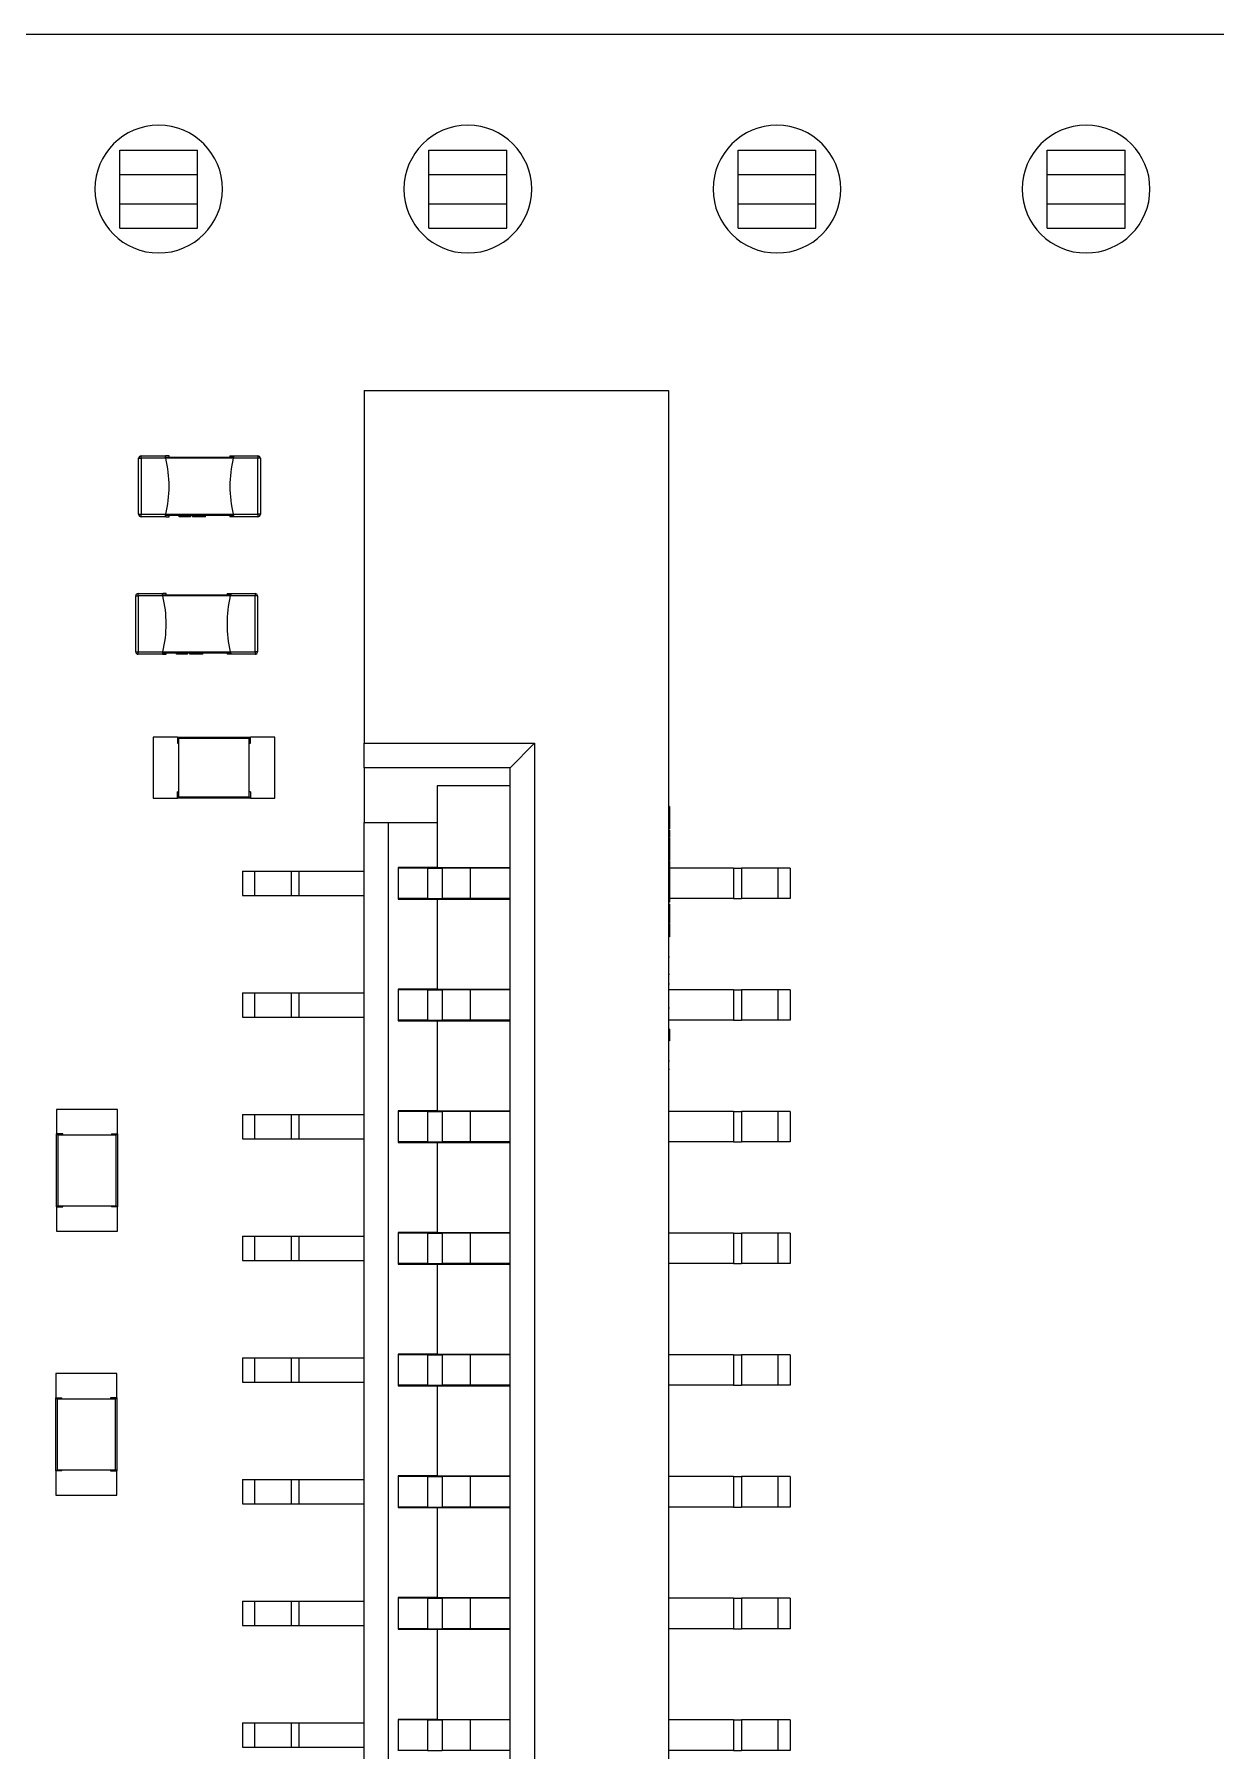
# Model space of a CAD drawing. Header units: millimetres. Extents: x 0 to 297, y 0 to 210.
# Drawn here: x 45.93 to 60.49, y 144.07 to 165.23 of the extents above; entities that cross this region are included whole.
import ezdxf

# ---------------------------------------------------------------- set-up
doc = ezdxf.new("R2010")
doc.units = ezdxf.units.MM

msp = doc.modelspace()

# ---------------------------------------------------------------- linework, layer by layer
at = {"color": 7, "linetype": 'Continuous', "lineweight": 25}
for p, q in [((35.462, 165.226), (135.962, 165.226)), ((46.982, 163.798), (47.942, 163.798)), ((46.982, 163.498), (46.982, 163.798)), ((47.942, 163.498), (47.942, 163.798)), ((50.792, 163.798), (51.752, 163.798)), ((50.792, 163.498), (50.792, 163.798)), ((51.752, 163.498), (51.752, 163.798)), ((54.602, 163.798), (55.562, 163.798)), ((54.602, 163.498), (54.602, 163.798)), ((55.562, 163.498), (55.562, 163.798)), ((58.412, 163.798), (59.372, 163.798)), ((58.412, 163.498), (58.412, 163.798)), ((59.372, 163.498), (59.372, 163.798)), ((46.982, 163.498), (47.942, 163.498)), ((46.982, 163.138), (46.982, 163.498)), ((47.942, 163.138), (47.942, 163.498)), ((50.792, 163.138), (50.792, 163.498)), ((50.792, 163.498), (51.752, 163.498)), ((51.752, 163.138), (51.752, 163.498)), ((54.602, 163.498), (55.562, 163.498)), ((54.602, 163.138), (54.602, 163.498)), ((55.562, 163.138), (55.562, 163.498)), ((58.412, 163.498), (59.372, 163.498)), ((58.412, 163.138), (58.412, 163.498)), ((59.372, 163.138), (59.372, 163.498)), ((46.982, 163.138), (47.942, 163.138)), ((46.982, 162.838), (46.982, 163.138)), ((47.942, 162.838), (47.942, 163.138)), ((50.792, 163.138), (51.752, 163.138)), ((50.792, 162.838), (50.792, 163.138)), ((51.752, 162.838), (51.752, 163.138)), ((54.602, 163.138), (55.562, 163.138)), ((54.602, 162.838), (54.602, 163.138)), ((55.562, 162.838), (55.562, 163.138)), ((58.412, 162.838), (58.412, 163.138)), ((58.412, 163.138), (59.372, 163.138)), ((59.372, 162.838), (59.372, 163.138)), ((46.982, 162.838), (47.942, 162.838)), ((50.792, 162.838), (51.752, 162.838)), ((54.602, 162.838), (55.562, 162.838)), ((58.412, 162.838), (59.372, 162.838)), ((49.994, 160.837), (53.744, 160.837)), ((49.994, 160.837), (49.994, 156.487)), ((53.744, 160.837), (53.744, 127.687)), ((47.215, 159.31), (47.215, 160)), ((47.215, 160), (47.245, 160)), ((47.245, 160), (47.245, 160.03)), ((47.245, 160.03), (47.549, 160.03)), ((47.245, 160), (47.245, 159.31)), ((47.549, 160), (47.245, 160)), ((47.543, 160.026), (47.546, 160.026)), ((47.546, 160.015), (47.543, 160.015)), ((47.546, 160.015), (47.546, 160.026)), ((47.59, 160.03), (47.549, 160.03)), ((47.549, 160.015), (48.38, 160.015)), ((48.38, 160), (47.549, 160)), ((47.59, 160.015), (47.59, 160.03)), ((48.34, 160.03), (48.34, 160.015)), ((48.34, 160.03), (48.38, 160.03)), ((48.38, 160.03), (48.685, 160.03)), ((48.685, 160), (48.38, 160)), ((48.383, 160.026), (48.386, 160.026)), ((48.383, 160.015), (48.383, 160.026)), ((48.386, 160.015), (48.383, 160.015)), ((48.685, 160.03), (48.685, 160)), ((48.685, 159.31), (48.685, 160)), ((48.715, 160), (48.685, 160)), ((48.715, 160), (48.715, 159.31)), ((47.215, 159.31), (47.245, 159.31)), ((47.245, 159.28), (47.245, 159.31)), ((47.245, 159.31), (47.549, 159.31)), ((47.549, 159.31), (48.38, 159.31)), ((48.38, 159.31), (48.685, 159.31)), ((48.715, 159.31), (48.685, 159.31)), ((48.685, 159.31), (48.685, 159.28)), ((47.549, 159.28), (47.245, 159.28)), ((47.543, 159.295), (47.546, 159.295)), ((47.546, 159.284), (47.543, 159.284)), ((47.546, 159.295), (47.546, 159.284)), ((48.38, 159.295), (47.549, 159.295)), ((47.549, 159.28), (47.59, 159.28)), ((47.59, 159.28), (47.59, 159.295)), ((47.716, 159.28), (47.716, 159.295)), ((47.727, 159.28), (47.727, 159.295)), ((47.751, 159.28), (47.751, 159.295)), ((47.756, 159.28), (47.756, 159.295)), ((47.766, 159.28), (47.766, 159.295)), ((47.792, 159.28), (47.792, 159.295)), ((47.822, 159.28), (47.822, 159.295)), ((47.833, 159.28), (47.833, 159.295)), ((47.855, 159.28), (47.855, 159.295)), ((47.88, 159.28), (47.88, 159.295)), ((47.884, 159.28), (47.88, 159.28)), ((47.884, 159.28), (47.884, 159.295)), ((47.896, 159.28), (47.884, 159.28)), ((47.896, 159.28), (47.896, 159.295)), ((47.896, 159.28), (47.896, 159.295)), ((47.896, 159.28), (47.896, 159.28)), ((47.897, 159.28), (47.897, 159.295)), ((47.9, 159.28), (47.9, 159.28)), ((47.901, 159.28), (47.901, 159.295)), ((47.911, 159.28), (47.909, 159.28)), ((47.913, 159.28), (47.913, 159.295)), ((47.92, 159.28), (47.92, 159.295)), ((47.922, 159.28), (47.922, 159.295)), ((47.925, 159.28), (47.925, 159.295)), ((47.926, 159.28), (47.925, 159.28)), ((47.926, 159.28), (47.926, 159.295)), ((47.942, 159.28), (47.926, 159.28)), ((47.942, 159.28), (47.942, 159.295)), ((47.942, 159.28), (47.942, 159.295)), ((47.942, 159.28), (47.942, 159.28)), ((47.943, 159.28), (47.942, 159.28)), ((47.943, 159.28), (47.943, 159.295)), ((47.948, 159.28), (47.943, 159.28)), ((47.948, 159.28), (47.948, 159.295)), ((47.957, 159.28), (47.948, 159.28)), ((47.957, 159.28), (47.957, 159.295)), ((47.968, 159.28), (47.968, 159.295)), ((47.973, 159.28), (47.973, 159.295)), ((47.975, 159.28), (47.974, 159.28)), ((47.975, 159.28), (47.975, 159.295)), ((47.986, 159.28), (47.975, 159.28)), ((47.986, 159.28), (47.986, 159.295)), ((47.991, 159.28), (47.986, 159.28)), ((47.991, 159.28), (47.991, 159.295)), ((48.002, 159.28), (47.991, 159.28)), ((48.002, 159.28), (48.002, 159.295)), ((48.007, 159.28), (48.003, 159.28)), ((48.007, 159.28), (48.007, 159.295)), ((48.011, 159.28), (48.011, 159.295)), ((48.013, 159.28), (48.013, 159.295)), ((48.025, 159.28), (48.013, 159.28)), ((48.025, 159.28), (48.025, 159.295)), ((48.029, 159.28), (48.025, 159.28)), ((48.029, 159.28), (48.029, 159.295)), ((48.04, 159.28), (48.029, 159.28)), ((48.04, 159.28), (48.04, 159.295)), ((48.34, 159.295), (48.34, 159.28)), ((48.38, 159.28), (48.34, 159.28)), ((48.685, 159.28), (48.38, 159.28)), ((48.383, 159.295), (48.386, 159.295)), ((48.383, 159.295), (48.383, 159.284)), ((48.386, 159.284), (48.383, 159.284)), ((47.179, 157.614), (47.179, 158.304)), ((47.179, 158.304), (47.209, 158.304)), ((47.209, 158.304), (47.209, 158.334)), ((47.209, 158.334), (47.514, 158.334)), ((47.209, 158.304), (47.209, 157.614)), ((47.514, 158.304), (47.209, 158.304)), ((47.508, 158.33), (47.511, 158.33)), ((47.511, 158.319), (47.508, 158.319)), ((47.511, 158.319), (47.511, 158.33)), ((47.554, 158.334), (47.514, 158.334)), ((47.514, 158.319), (48.345, 158.319)), ((48.345, 158.304), (47.514, 158.304)), ((47.554, 158.319), (47.554, 158.334)), ((48.304, 158.334), (48.304, 158.319)), ((48.304, 158.334), (48.345, 158.334)), ((48.345, 158.334), (48.649, 158.334)), ((48.649, 158.304), (48.345, 158.304)), ((48.348, 158.33), (48.351, 158.33)), ((48.348, 158.319), (48.348, 158.33)), ((48.351, 158.319), (48.348, 158.319)), ((48.649, 158.334), (48.649, 158.304)), ((48.649, 157.614), (48.649, 158.304)), ((48.679, 158.304), (48.649, 158.304)), ((48.679, 158.304), (48.679, 157.614)), ((47.179, 157.614), (47.209, 157.614)), ((47.209, 157.584), (47.209, 157.614)), ((47.209, 157.614), (47.514, 157.614)), ((47.514, 157.614), (48.345, 157.614)), ((48.345, 157.614), (48.649, 157.614)), ((48.649, 157.614), (48.649, 157.584)), ((48.679, 157.614), (48.649, 157.614)), ((47.514, 157.584), (47.209, 157.584)), ((47.508, 157.599), (47.511, 157.599)), ((47.511, 157.588), (47.508, 157.588)), ((47.511, 157.599), (47.511, 157.588)), ((48.345, 157.599), (47.514, 157.599)), ((47.514, 157.584), (47.554, 157.584)), ((47.554, 157.584), (47.554, 157.599)), ((47.681, 157.584), (47.681, 157.599)), ((47.691, 157.584), (47.691, 157.599)), ((47.716, 157.584), (47.716, 157.599)), ((47.721, 157.584), (47.721, 157.599)), ((47.731, 157.584), (47.731, 157.599)), ((47.757, 157.584), (47.757, 157.599)), ((47.786, 157.584), (47.786, 157.599)), ((47.798, 157.584), (47.798, 157.599)), ((47.819, 157.584), (47.819, 157.599)), ((47.844, 157.584), (47.844, 157.599)), ((47.848, 157.584), (47.844, 157.584)), ((47.848, 157.584), (47.848, 157.599)), ((47.861, 157.584), (47.848, 157.584)), ((47.861, 157.584), (47.861, 157.599)), ((47.861, 157.584), (47.861, 157.599)), ((47.861, 157.584), (47.861, 157.584)), ((47.862, 157.584), (47.862, 157.599)), ((47.865, 157.584), (47.865, 157.584)), ((47.866, 157.584), (47.866, 157.599)), ((47.876, 157.584), (47.874, 157.584)), ((47.877, 157.584), (47.877, 157.599)), ((47.885, 157.584), (47.885, 157.599)), ((47.887, 157.584), (47.887, 157.599)), ((47.89, 157.584), (47.89, 157.599)), ((47.89, 157.584), (47.89, 157.584)), ((47.891, 157.584), (47.891, 157.599)), ((47.906, 157.584), (47.891, 157.584)), ((47.906, 157.584), (47.906, 157.599)), ((47.907, 157.584), (47.906, 157.584)), ((47.907, 157.584), (47.907, 157.599)), ((47.908, 157.584), (47.907, 157.584)), ((47.908, 157.584), (47.908, 157.599)), ((47.913, 157.584), (47.908, 157.584)), ((47.913, 157.584), (47.913, 157.599)), ((47.922, 157.584), (47.913, 157.584)), ((47.922, 157.584), (47.922, 157.599)), ((47.933, 157.584), (47.933, 157.599)), ((47.938, 157.584), (47.938, 157.599)), ((47.939, 157.584), (47.939, 157.599)), ((47.951, 157.584), (47.939, 157.584)), ((47.939, 157.584), (47.939, 157.584)), ((47.951, 157.584), (47.951, 157.599)), ((47.955, 157.584), (47.951, 157.584)), ((47.955, 157.584), (47.955, 157.599)), ((47.967, 157.584), (47.955, 157.584)), ((47.967, 157.584), (47.967, 157.599)), ((47.971, 157.584), (47.968, 157.584)), ((47.971, 157.584), (47.971, 157.599)), ((47.976, 157.584), (47.976, 157.599)), ((47.978, 157.584), (47.978, 157.599)), ((47.989, 157.584), (47.978, 157.584)), ((47.989, 157.584), (47.989, 157.599)), ((47.993, 157.584), (47.989, 157.584)), ((47.993, 157.584), (47.993, 157.599)), ((48.005, 157.584), (47.993, 157.584)), ((48.005, 157.584), (48.005, 157.599)), ((48.304, 157.599), (48.304, 157.584)), ((48.345, 157.584), (48.304, 157.584)), ((48.649, 157.584), (48.345, 157.584)), ((48.348, 157.599), (48.351, 157.599)), ((48.348, 157.599), (48.348, 157.588)), ((48.351, 157.588), (48.348, 157.588)), ((47.693, 156.563), (47.393, 156.563)), ((47.393, 156.563), (47.393, 155.813)), ((47.708, 156.548), (47.693, 156.563)), ((47.693, 156.563), (48.593, 156.563)), ((47.693, 156.563), (47.693, 156.488)), ((47.783, 156.564), (47.783, 156.563)), ((47.783, 156.564), (47.806, 156.564)), ((47.806, 156.564), (47.806, 156.563)), ((47.806, 156.564), (47.814, 156.564)), ((47.814, 156.564), (47.814, 156.563)), ((47.814, 156.564), (47.838, 156.564)), ((47.838, 156.564), (47.838, 156.563)), ((47.841, 156.564), (47.841, 156.563)), ((47.85, 156.564), (47.85, 156.563)), ((47.859, 156.564), (47.859, 156.563)), ((47.859, 156.564), (47.881, 156.564)), ((47.881, 156.564), (47.881, 156.563)), ((47.881, 156.564), (47.89, 156.564)), ((47.89, 156.564), (47.89, 156.563)), ((47.89, 156.564), (47.913, 156.564)), ((47.913, 156.564), (47.913, 156.563)), ((47.913, 156.564), (47.915, 156.564)), ((47.917, 156.564), (47.917, 156.563)), ((47.926, 156.564), (47.926, 156.563)), ((47.943, 156.564), (47.949, 156.564)), ((47.949, 156.564), (47.949, 156.563)), ((47.949, 156.564), (47.966, 156.564)), ((47.966, 156.564), (47.966, 156.563)), ((47.966, 156.564), (47.967, 156.564)), ((47.967, 156.564), (47.967, 156.563)), ((47.967, 156.564), (47.976, 156.564)), ((47.976, 156.564), (47.976, 156.563)), ((47.976, 156.564), (47.978, 156.564)), ((47.978, 156.564), (47.978, 156.563)), ((47.978, 156.564), (47.979, 156.564)), ((47.979, 156.564), (47.979, 156.563)), ((47.979, 156.564), (48.01, 156.564)), ((48.01, 156.564), (48.01, 156.563)), ((48.01, 156.564), (48.011, 156.564)), ((48.011, 156.564), (48.011, 156.563)), ((48.012, 156.564), (48.013, 156.564)), ((48.013, 156.564), (48.013, 156.563)), ((48.018, 156.563), (48.018, 156.564)), ((48.018, 156.564), (48.018, 156.563)), ((48.019, 156.564), (48.019, 156.563)), ((48.019, 156.564), (48.019, 156.563)), ((48.023, 156.564), (48.023, 156.563)), ((48.037, 156.564), (48.037, 156.563)), ((48.041, 156.564), (48.044, 156.564)), ((48.06, 156.564), (48.06, 156.563)), ((48.069, 156.564), (48.069, 156.563)), ((48.071, 156.564), (48.071, 156.563)), ((48.071, 156.564), (48.095, 156.564)), ((48.095, 156.564), (48.095, 156.563)), ((48.095, 156.564), (48.103, 156.564)), ((48.103, 156.564), (48.103, 156.563)), ((48.103, 156.564), (48.103, 156.564)), ((48.103, 156.564), (48.103, 156.563)), ((48.103, 156.564), (48.104, 156.564)), ((48.104, 156.564), (48.104, 156.563)), ((48.104, 156.564), (48.104, 156.564)), ((48.104, 156.564), (48.104, 156.563)), ((48.154, 156.564), (48.154, 156.563)), ((48.196, 156.564), (48.196, 156.563)), ((48.219, 156.564), (48.219, 156.563)), ((48.278, 156.564), (48.278, 156.563)), ((48.33, 156.564), (48.33, 156.563)), ((48.35, 156.564), (48.35, 156.563)), ((48.36, 156.564), (48.36, 156.563)), ((48.41, 156.564), (48.41, 156.563)), ((48.43, 156.564), (48.43, 156.563)), ((48.593, 156.563), (48.578, 156.548)), ((48.893, 156.563), (48.593, 156.563)), ((48.593, 156.488), (48.593, 156.563)), ((48.893, 155.813), (48.893, 156.563)), ((47.693, 156.488), (47.7, 156.488)), ((48.578, 156.548), (47.708, 156.548)), ((47.708, 156.548), (47.708, 155.828)), ((48.578, 155.828), (48.578, 156.548)), ((48.585, 156.488), (48.593, 156.488)), ((49.994, 156.487), (52.094, 156.487)), ((49.994, 156.187), (49.994, 156.487)), ((51.794, 156.187), (52.094, 156.487)), ((52.094, 156.487), (52.094, 132.037)), ((49.994, 156.187), (49.994, 155.512)), ((51.794, 156.187), (49.994, 156.187)), ((51.794, 132.337), (51.794, 156.187)), ((51.794, 155.962), (50.894, 155.962)), ((50.894, 155.962), (50.894, 155.512)), ((47.393, 155.813), (47.693, 155.813)), ((47.693, 155.813), (47.693, 155.888)), ((47.7, 155.888), (47.693, 155.888)), ((47.708, 155.828), (47.693, 155.813)), ((48.593, 155.813), (47.693, 155.813)), ((47.708, 155.828), (48.578, 155.828)), ((48.593, 155.813), (48.578, 155.828)), ((48.593, 155.888), (48.585, 155.888)), ((48.593, 155.888), (48.593, 155.813)), ((48.593, 155.813), (48.893, 155.813)), ((53.759, 155.707), (53.744, 155.707)), ((53.759, 155.707), (53.759, 155.591)), ((49.994, 155.512), (50.294, 155.512)), ((49.994, 133.012), (49.994, 155.512)), ((50.294, 133.012), (50.294, 155.512)), ((50.294, 155.512), (50.894, 155.512)), ((50.894, 155.512), (50.894, 154.957)), ((53.759, 155.591), (53.744, 155.591)), ((53.759, 155.549), (53.744, 155.549)), ((53.759, 155.591), (53.759, 155.549)), ((53.759, 155.549), (53.759, 155.433)), ((53.759, 155.433), (53.744, 155.433)), ((53.759, 155.416), (53.744, 155.416)), ((53.759, 155.37), (53.744, 155.37)), ((53.759, 155.325), (53.744, 155.325)), ((53.759, 155.37), (53.759, 155.334)), ((53.759, 155.325), (53.759, 155.209)), ((53.759, 155.209), (53.744, 155.209)), ((53.759, 155.167), (53.744, 155.167)), ((53.759, 155.209), (53.759, 155.167)), ((53.759, 155.167), (53.759, 155.051)), ((48.494, 154.912), (48.494, 154.612)), ((48.494, 154.912), (48.644, 154.912)), ((48.644, 154.912), (48.644, 154.612)), ((48.644, 154.912), (49.094, 154.912)), ((49.094, 154.912), (49.094, 154.612)), ((49.094, 154.912), (49.191, 154.912)), ((49.191, 154.912), (49.191, 154.612)), ((49.191, 154.912), (49.994, 154.912)), ((50.894, 154.957), (50.414, 154.957)), ((50.414, 154.957), (50.414, 154.567)), ((50.775, 154.949), (50.414, 154.949)), ((50.775, 154.949), (50.775, 154.574)), ((50.775, 154.949), (50.955, 154.949)), ((50.894, 154.957), (51.794, 154.957)), ((50.955, 154.949), (50.955, 154.574)), ((51.299, 154.949), (50.955, 154.949)), ((51.299, 154.949), (51.299, 154.574)), ((51.794, 154.949), (51.299, 154.949)), ((53.759, 155.051), (53.744, 155.051)), ((53.759, 155.034), (53.744, 155.034)), ((53.759, 154.988), (53.744, 154.988)), ((53.759, 154.873), (53.744, 154.873)), ((53.759, 155.051), (53.759, 155.042)), ((54.547, 154.949), (53.759, 154.949)), ((53.759, 154.873), (53.759, 154.786)), ((54.547, 154.949), (54.547, 154.574)), ((54.547, 154.949), (54.644, 154.949)), ((54.644, 154.949), (54.644, 154.574)), ((55.094, 154.949), (54.644, 154.949)), ((55.094, 154.949), (55.094, 154.574)), ((55.244, 154.949), (55.094, 154.949)), ((55.244, 154.949), (55.244, 154.574)), ((53.759, 154.786), (53.744, 154.786)), ((53.759, 154.738), (53.744, 154.738)), ((53.759, 154.728), (53.744, 154.728)), ((53.759, 154.721), (53.744, 154.721)), ((53.759, 154.786), (53.759, 154.738)), ((53.759, 154.738), (53.759, 154.728)), ((53.759, 154.728), (53.759, 154.721)), ((53.759, 154.721), (53.759, 154.564)), ((48.494, 154.612), (48.644, 154.612)), ((48.644, 154.612), (49.094, 154.612)), ((49.094, 154.612), (49.191, 154.612)), ((49.191, 154.612), (49.994, 154.612)), ((50.775, 154.574), (50.414, 154.574)), ((50.414, 154.567), (50.894, 154.567)), ((50.775, 154.574), (50.955, 154.574)), ((50.894, 154.567), (50.894, 153.457)), ((50.894, 154.567), (51.794, 154.567)), ((51.299, 154.574), (50.955, 154.574)), ((51.794, 154.574), (51.299, 154.574)), ((53.759, 154.564), (53.744, 154.564)), ((53.759, 154.553), (53.744, 154.553)), ((53.759, 154.529), (53.744, 154.529)), ((53.759, 154.528), (53.744, 154.528)), ((53.759, 154.503), (53.744, 154.503)), ((54.547, 154.574), (53.759, 154.574)), ((53.759, 154.56), (53.759, 154.553)), ((54.547, 154.574), (54.644, 154.574)), ((55.094, 154.574), (54.644, 154.574)), ((55.244, 154.574), (55.094, 154.574)), ((53.759, 154.43), (53.744, 154.43)), ((53.759, 154.318), (53.744, 154.318)), ((53.759, 154.274), (53.744, 154.274)), ((53.759, 154.265), (53.744, 154.265)), ((53.759, 154.262), (53.744, 154.262)), ((53.759, 154.412), (53.759, 154.398)), ((53.759, 154.304), (53.759, 154.302)), ((53.759, 154.265), (53.759, 154.262)), ((53.759, 154.262), (53.759, 154.14)), ((53.759, 154.14), (53.744, 154.14)), ((53.759, 154.101), (53.744, 154.101)), ((53.759, 154.14), (53.759, 154.101)), ((53.759, 153.851), (53.744, 153.851)), ((53.759, 153.636), (53.744, 153.636)), ((48.494, 153.412), (48.494, 153.112)), ((48.494, 153.412), (48.644, 153.412)), ((48.644, 153.412), (48.644, 153.112)), ((48.644, 153.412), (49.094, 153.412)), ((49.094, 153.412), (49.094, 153.112)), ((49.094, 153.412), (49.191, 153.412)), ((49.191, 153.412), (49.191, 153.112)), ((49.191, 153.412), (49.994, 153.412)), ((50.894, 153.457), (50.414, 153.457)), ((50.414, 153.457), (50.414, 153.067)), ((50.775, 153.449), (50.414, 153.449)), ((50.775, 153.449), (50.775, 153.074)), ((50.775, 153.449), (50.955, 153.449)), ((50.894, 153.457), (51.794, 153.457)), ((50.955, 153.449), (50.955, 153.074)), ((51.299, 153.449), (50.955, 153.449)), ((51.299, 153.449), (51.299, 153.074)), ((51.794, 153.449), (51.299, 153.449)), ((53.759, 153.519), (53.744, 153.519)), ((54.547, 153.449), (53.759, 153.449)), ((54.547, 153.449), (54.547, 153.074)), ((54.547, 153.449), (54.644, 153.449)), ((54.644, 153.449), (54.644, 153.074)), ((55.094, 153.449), (54.644, 153.449)), ((55.094, 153.449), (55.094, 153.074)), ((55.244, 153.449), (55.094, 153.449)), ((55.244, 153.449), (55.244, 153.074)), ((53.759, 153.224), (53.744, 153.224)), ((48.494, 153.112), (48.644, 153.112)), ((48.644, 153.112), (49.094, 153.112)), ((49.094, 153.112), (49.191, 153.112)), ((49.191, 153.112), (49.994, 153.112)), ((50.775, 153.074), (50.414, 153.074)), ((50.414, 153.067), (50.894, 153.067)), ((50.775, 153.074), (50.955, 153.074)), ((50.894, 153.067), (50.894, 151.957)), ((50.894, 153.067), (51.794, 153.067)), ((51.299, 153.074), (50.955, 153.074)), ((51.794, 153.074), (51.299, 153.074)), ((53.759, 152.964), (53.744, 152.964)), ((54.547, 153.074), (53.759, 153.074)), ((54.547, 153.074), (54.644, 153.074)), ((55.094, 153.074), (54.644, 153.074)), ((55.244, 153.074), (55.094, 153.074)), ((53.759, 152.869), (53.744, 152.869)), ((53.759, 152.819), (53.744, 152.819)), ((53.759, 152.569), (53.744, 152.569)), ((53.759, 152.467), (53.744, 152.467)), ((46.954, 151.972), (46.204, 151.972)), ((46.204, 151.972), (46.204, 151.672)), ((46.954, 151.672), (46.954, 151.972)), ((48.494, 151.912), (48.494, 151.612)), ((48.494, 151.912), (48.644, 151.912)), ((48.644, 151.912), (48.644, 151.612)), ((48.644, 151.912), (49.094, 151.912)), ((49.094, 151.912), (49.094, 151.612)), ((49.094, 151.912), (49.191, 151.912)), ((49.191, 151.912), (49.191, 151.612)), ((49.191, 151.912), (49.994, 151.912)), ((50.894, 151.957), (50.414, 151.957)), ((50.414, 151.957), (50.414, 151.567)), ((50.775, 151.949), (50.414, 151.949)), ((50.775, 151.949), (50.775, 151.574)), ((50.775, 151.949), (50.955, 151.949)), ((50.894, 151.957), (51.794, 151.957)), ((50.955, 151.949), (50.955, 151.574)), ((51.299, 151.949), (50.955, 151.949)), ((51.299, 151.949), (51.299, 151.574)), ((51.794, 151.949), (51.299, 151.949)), ((54.547, 151.949), (53.744, 151.949)), ((54.547, 151.949), (54.547, 151.574)), ((54.547, 151.949), (54.644, 151.949)), ((54.644, 151.949), (54.644, 151.574)), ((55.094, 151.949), (54.644, 151.949)), ((55.094, 151.949), (55.094, 151.574)), ((55.244, 151.949), (55.094, 151.949)), ((55.244, 151.949), (55.244, 151.574)), ((46.203, 151.51), (46.204, 151.51)), ((46.203, 151.49), (46.204, 151.49)), ((46.204, 151.672), (46.219, 151.657)), ((46.204, 150.772), (46.204, 151.672)), ((46.279, 151.672), (46.204, 151.672)), ((46.939, 151.657), (46.219, 151.657)), ((46.219, 151.657), (46.219, 150.787)), ((46.279, 151.665), (46.279, 151.672)), ((46.879, 151.672), (46.879, 151.665)), ((46.879, 151.672), (46.954, 151.672)), ((46.954, 151.672), (46.939, 151.657)), ((46.939, 150.787), (46.939, 151.657)), ((46.954, 151.672), (46.954, 150.772)), ((48.494, 151.612), (48.644, 151.612)), ((48.644, 151.612), (49.094, 151.612)), ((49.094, 151.612), (49.191, 151.612)), ((49.191, 151.612), (49.994, 151.612)), ((50.775, 151.574), (50.414, 151.574)), ((50.414, 151.567), (50.894, 151.567)), ((50.775, 151.574), (50.955, 151.574)), ((50.894, 151.567), (50.894, 150.457)), ((50.894, 151.567), (51.794, 151.567)), ((51.299, 151.574), (50.955, 151.574)), ((51.794, 151.574), (51.299, 151.574)), ((54.547, 151.574), (53.744, 151.574)), ((54.547, 151.574), (54.644, 151.574)), ((55.094, 151.574), (54.644, 151.574)), ((55.244, 151.574), (55.094, 151.574)), ((46.203, 151.439), (46.204, 151.439)), ((46.203, 151.43), (46.204, 151.43)), ((46.203, 151.41), (46.204, 151.41)), ((46.203, 151.358), (46.204, 151.358)), ((46.203, 151.299), (46.204, 151.299)), ((46.203, 151.276), (46.204, 151.276)), ((46.203, 151.234), (46.204, 151.234)), ((46.203, 151.184), (46.204, 151.184)), ((46.203, 151.183), (46.203, 151.184)), ((46.203, 151.184), (46.204, 151.184)), ((46.203, 151.184), (46.203, 151.184)), ((46.203, 151.183), (46.204, 151.183)), ((46.203, 151.175), (46.203, 151.183)), ((46.203, 151.183), (46.204, 151.183)), ((46.203, 151.183), (46.203, 151.183)), ((46.203, 151.175), (46.204, 151.175)), ((46.203, 151.151), (46.203, 151.175)), ((46.203, 151.151), (46.204, 151.151)), ((46.203, 151.148), (46.204, 151.148)), ((46.203, 151.139), (46.204, 151.139)), ((46.203, 151.121), (46.203, 151.124)), ((46.203, 151.117), (46.204, 151.117)), ((46.203, 151.103), (46.204, 151.103)), ((46.203, 151.099), (46.204, 151.099)), ((46.204, 151.098), (46.203, 151.098)), ((46.203, 151.098), (46.204, 151.098)), ((46.203, 151.098), (46.204, 151.098)), ((46.203, 151.093), (46.204, 151.093)), ((46.203, 151.092), (46.203, 151.093)), ((46.203, 151.091), (46.204, 151.091)), ((46.203, 151.09), (46.203, 151.091)), ((46.203, 151.059), (46.203, 151.09)), ((46.203, 151.09), (46.204, 151.09)), ((46.203, 151.059), (46.204, 151.059)), ((46.203, 151.058), (46.203, 151.059)), ((46.203, 151.058), (46.204, 151.058)), ((46.203, 151.056), (46.203, 151.058)), ((46.203, 151.056), (46.204, 151.056)), ((46.203, 151.046), (46.203, 151.056)), ((46.203, 151.046), (46.204, 151.046)), ((46.203, 151.029), (46.203, 151.046)), ((46.203, 151.046), (46.204, 151.046)), ((46.203, 151.046), (46.203, 151.046)), ((46.203, 151.029), (46.204, 151.029)), ((46.203, 151.023), (46.203, 151.029)), ((46.203, 151.006), (46.204, 151.006)), ((46.203, 150.997), (46.204, 150.997)), ((46.203, 150.993), (46.203, 150.995)), ((46.203, 150.993), (46.204, 150.993)), ((46.203, 150.97), (46.203, 150.993)), ((46.203, 150.97), (46.204, 150.97)), ((46.203, 150.961), (46.203, 150.97)), ((46.203, 150.961), (46.204, 150.961)), ((46.203, 150.938), (46.203, 150.961)), ((46.203, 150.938), (46.204, 150.938)), ((46.203, 150.93), (46.204, 150.93)), ((46.203, 150.921), (46.204, 150.921)), ((46.203, 150.894), (46.203, 150.918)), ((46.203, 150.918), (46.204, 150.918)), ((46.203, 150.886), (46.203, 150.894)), ((46.203, 150.894), (46.204, 150.894)), ((46.203, 150.886), (46.204, 150.886)), ((46.203, 150.863), (46.203, 150.886)), ((46.203, 150.863), (46.204, 150.863)), ((46.219, 150.787), (46.204, 150.772)), ((46.204, 150.772), (46.279, 150.772)), ((46.204, 150.772), (46.204, 150.472)), ((46.219, 150.787), (46.939, 150.787)), ((46.279, 150.772), (46.279, 150.78)), ((46.879, 150.78), (46.879, 150.772)), ((46.954, 150.772), (46.879, 150.772)), ((46.939, 150.787), (46.954, 150.772)), ((46.954, 150.472), (46.954, 150.772)), ((46.204, 150.472), (46.954, 150.472)), ((50.894, 150.457), (50.414, 150.457)), ((50.414, 150.457), (50.414, 150.067)), ((50.775, 150.449), (50.414, 150.449)), ((50.775, 150.449), (50.775, 150.074)), ((50.775, 150.449), (50.955, 150.449)), ((50.894, 150.457), (51.794, 150.457)), ((50.955, 150.449), (50.955, 150.074)), ((51.299, 150.449), (50.955, 150.449)), ((51.299, 150.449), (51.299, 150.074)), ((51.794, 150.449), (51.299, 150.449)), ((54.547, 150.449), (53.744, 150.449)), ((54.547, 150.449), (54.547, 150.074)), ((54.547, 150.449), (54.644, 150.449)), ((54.644, 150.449), (54.644, 150.074)), ((55.094, 150.449), (54.644, 150.449)), ((55.094, 150.449), (55.094, 150.074)), ((55.244, 150.449), (55.094, 150.449)), ((55.244, 150.449), (55.244, 150.074)), ((48.494, 150.412), (48.494, 150.112)), ((48.494, 150.412), (48.644, 150.412)), ((48.644, 150.412), (48.644, 150.112)), ((48.644, 150.412), (49.094, 150.412)), ((49.094, 150.412), (49.094, 150.112)), ((49.094, 150.412), (49.191, 150.412)), ((49.191, 150.412), (49.191, 150.112)), ((49.191, 150.412), (49.994, 150.412)), ((48.494, 150.112), (48.644, 150.112)), ((48.644, 150.112), (49.094, 150.112)), ((49.094, 150.112), (49.191, 150.112)), ((49.191, 150.112), (49.994, 150.112)), ((50.775, 150.074), (50.414, 150.074)), ((50.414, 150.067), (50.894, 150.067)), ((50.775, 150.074), (50.955, 150.074)), ((50.894, 150.067), (50.894, 148.957)), ((50.894, 150.067), (51.794, 150.067)), ((51.299, 150.074), (50.955, 150.074)), ((51.794, 150.074), (51.299, 150.074)), ((54.547, 150.074), (53.744, 150.074)), ((54.547, 150.074), (54.644, 150.074)), ((55.094, 150.074), (54.644, 150.074)), ((55.244, 150.074), (55.094, 150.074)), ((50.894, 148.957), (50.414, 148.957)), ((50.414, 148.957), (50.414, 148.567)), ((50.775, 148.949), (50.414, 148.949)), ((50.775, 148.949), (50.775, 148.574)), ((50.775, 148.949), (50.955, 148.949)), ((50.894, 148.957), (51.794, 148.957)), ((50.955, 148.949), (50.955, 148.574)), ((51.299, 148.949), (50.955, 148.949)), ((51.299, 148.949), (51.299, 148.574)), ((51.794, 148.949), (51.299, 148.949)), ((54.547, 148.949), (53.744, 148.949)), ((54.547, 148.949), (54.547, 148.574)), ((54.547, 148.949), (54.644, 148.949)), ((54.644, 148.949), (54.644, 148.574)), ((55.094, 148.949), (54.644, 148.949)), ((55.094, 148.949), (55.094, 148.574)), ((55.244, 148.949), (55.094, 148.949)), ((55.244, 148.949), (55.244, 148.574)), ((48.494, 148.912), (48.494, 148.612)), ((48.494, 148.912), (48.644, 148.912)), ((48.644, 148.912), (48.644, 148.612)), ((48.644, 148.912), (49.094, 148.912)), ((49.094, 148.912), (49.094, 148.612)), ((49.094, 148.912), (49.191, 148.912)), ((49.191, 148.912), (49.191, 148.612)), ((49.191, 148.912), (49.994, 148.912)), ((46.945, 148.718), (46.195, 148.718)), ((46.195, 148.718), (46.195, 148.418)), ((46.945, 148.418), (46.945, 148.718)), ((48.494, 148.612), (48.644, 148.612)), ((48.644, 148.612), (49.094, 148.612)), ((49.094, 148.612), (49.191, 148.612)), ((49.191, 148.612), (49.994, 148.612)), ((50.775, 148.574), (50.414, 148.574)), ((50.414, 148.567), (50.894, 148.567)), ((50.775, 148.574), (50.955, 148.574)), ((50.894, 148.567), (50.894, 147.457)), ((50.894, 148.567), (51.794, 148.567)), ((51.299, 148.574), (50.955, 148.574)), ((51.794, 148.574), (51.299, 148.574)), ((54.547, 148.574), (53.744, 148.574)), ((54.547, 148.574), (54.644, 148.574)), ((55.094, 148.574), (54.644, 148.574)), ((55.244, 148.574), (55.094, 148.574)), ((46.21, 148.403), (46.195, 148.418)), ((46.195, 147.518), (46.195, 148.418)), ((46.195, 148.418), (46.27, 148.418)), ((46.21, 148.403), (46.21, 147.533)), ((46.93, 148.403), (46.21, 148.403)), ((46.27, 148.411), (46.27, 148.418)), ((46.87, 148.418), (46.87, 148.411)), ((46.945, 148.418), (46.87, 148.418)), ((46.93, 148.403), (46.945, 148.418)), ((46.93, 147.533), (46.93, 148.403)), ((46.945, 148.418), (46.945, 147.518)), ((46.946, 148.328), (46.945, 148.328)), ((46.946, 148.305), (46.945, 148.305)), ((46.946, 148.328), (46.946, 148.305)), ((46.946, 148.305), (46.946, 148.297)), ((46.946, 148.297), (46.945, 148.297)), ((46.946, 148.273), (46.945, 148.273)), ((46.946, 148.27), (46.945, 148.27)), ((46.946, 148.261), (46.945, 148.261)), ((46.946, 148.252), (46.945, 148.252)), ((46.946, 148.229), (46.945, 148.229)), ((46.946, 148.221), (46.945, 148.221)), ((46.946, 148.197), (46.945, 148.197)), ((46.946, 148.194), (46.945, 148.194)), ((46.946, 148.185), (46.945, 148.185)), ((46.946, 148.162), (46.945, 148.162)), ((46.946, 148.145), (46.945, 148.145)), ((46.946, 148.144), (46.945, 148.144)), ((46.946, 148.134), (46.945, 148.134)), ((46.946, 148.133), (46.945, 148.133)), ((46.946, 148.132), (46.945, 148.132)), ((46.946, 148.1), (46.945, 148.1)), ((46.946, 148.1), (46.945, 148.1)), ((46.946, 148.097), (46.945, 148.097)), ((46.945, 148.092), (46.946, 148.092)), ((46.946, 148.092), (46.945, 148.092)), ((46.946, 148.092), (46.945, 148.092)), ((46.946, 148.092), (46.945, 148.092)), ((46.946, 148.088), (46.945, 148.088)), ((46.946, 148.297), (46.946, 148.273)), ((46.946, 148.252), (46.946, 148.229)), ((46.946, 148.229), (46.946, 148.221)), ((46.946, 148.221), (46.946, 148.197)), ((46.946, 148.197), (46.946, 148.196)), ((46.946, 148.168), (46.946, 148.162)), ((46.946, 148.162), (46.946, 148.145)), ((46.946, 148.145), (46.946, 148.144)), ((46.946, 148.144), (46.946, 148.134)), ((46.946, 148.134), (46.946, 148.133)), ((46.946, 148.133), (46.946, 148.132)), ((46.946, 148.132), (46.946, 148.1)), ((46.946, 148.1), (46.946, 148.1)), ((46.946, 148.099), (46.946, 148.097)), ((46.946, 148.074), (46.945, 148.074)), ((46.946, 148.051), (46.945, 148.051)), ((46.946, 148.042), (46.945, 148.042)), ((46.946, 148.039), (46.945, 148.039)), ((46.946, 148.016), (46.945, 148.016)), ((46.946, 148.008), (46.945, 148.008)), ((46.946, 148.007), (46.945, 148.007)), ((46.946, 148.007), (46.945, 148.007)), ((46.946, 148.007), (46.945, 148.007)), ((46.946, 147.957), (46.945, 147.957)), ((46.946, 147.915), (46.945, 147.915)), ((46.946, 147.891), (46.945, 147.891)), ((46.946, 148.069), (46.946, 148.066)), ((46.946, 148.039), (46.946, 148.016)), ((46.946, 148.016), (46.946, 148.008)), ((46.946, 148.008), (46.946, 148.007)), ((46.946, 148.007), (46.946, 148.007)), ((46.946, 148.007), (46.946, 148.007)), ((46.946, 147.832), (46.945, 147.832)), ((46.946, 147.78), (46.945, 147.78)), ((46.946, 147.761), (46.945, 147.761)), ((46.946, 147.751), (46.945, 147.751)), ((46.946, 147.701), (46.945, 147.701)), ((46.946, 147.68), (46.945, 147.68)), ((46.195, 147.518), (46.21, 147.533)), ((46.195, 147.518), (46.195, 147.218)), ((46.27, 147.518), (46.195, 147.518)), ((46.21, 147.533), (46.93, 147.533)), ((46.27, 147.518), (46.27, 147.526)), ((46.87, 147.526), (46.87, 147.518)), ((46.87, 147.518), (46.945, 147.518)), ((46.945, 147.518), (46.93, 147.533)), ((46.945, 147.218), (46.945, 147.518)), ((50.894, 147.457), (50.414, 147.457)), ((50.414, 147.457), (50.414, 147.067)), ((50.894, 147.457), (51.794, 147.457)), ((48.494, 147.412), (48.494, 147.112)), ((48.494, 147.412), (48.644, 147.412)), ((48.644, 147.412), (48.644, 147.112)), ((48.644, 147.412), (49.094, 147.412)), ((49.094, 147.412), (49.094, 147.112)), ((49.094, 147.412), (49.191, 147.412)), ((49.191, 147.412), (49.191, 147.112)), ((49.191, 147.412), (49.994, 147.412)), ((50.775, 147.449), (50.414, 147.449)), ((50.775, 147.449), (50.775, 147.074)), ((50.775, 147.449), (50.955, 147.449)), ((50.955, 147.449), (50.955, 147.074)), ((51.299, 147.449), (50.955, 147.449)), ((51.299, 147.449), (51.299, 147.074)), ((51.794, 147.449), (51.299, 147.449)), ((54.547, 147.449), (53.744, 147.449)), ((54.547, 147.449), (54.547, 147.074)), ((54.547, 147.449), (54.644, 147.449)), ((54.644, 147.449), (54.644, 147.074)), ((55.094, 147.449), (54.644, 147.449)), ((55.094, 147.449), (55.094, 147.074)), ((55.244, 147.449), (55.094, 147.449)), ((55.244, 147.449), (55.244, 147.074)), ((46.195, 147.218), (46.945, 147.218)), ((48.494, 147.112), (48.644, 147.112)), ((48.644, 147.112), (49.094, 147.112)), ((49.094, 147.112), (49.191, 147.112)), ((49.191, 147.112), (49.994, 147.112)), ((50.775, 147.074), (50.414, 147.074)), ((50.414, 147.067), (50.894, 147.067)), ((50.775, 147.074), (50.955, 147.074)), ((50.894, 147.067), (50.894, 145.957)), ((50.894, 147.067), (51.794, 147.067)), ((51.299, 147.074), (50.955, 147.074)), ((51.794, 147.074), (51.299, 147.074)), ((54.547, 147.074), (53.744, 147.074)), ((54.547, 147.074), (54.644, 147.074)), ((55.094, 147.074), (54.644, 147.074)), ((55.244, 147.074), (55.094, 147.074)), ((48.494, 145.912), (48.494, 145.612)), ((48.494, 145.912), (48.644, 145.912)), ((48.644, 145.912), (48.644, 145.612)), ((48.644, 145.912), (49.094, 145.912)), ((49.094, 145.912), (49.094, 145.612)), ((49.094, 145.912), (49.191, 145.912)), ((49.191, 145.912), (49.191, 145.612)), ((49.191, 145.912), (49.994, 145.912)), ((50.894, 145.957), (50.414, 145.957)), ((50.414, 145.957), (50.414, 145.567)), ((50.775, 145.949), (50.414, 145.949)), ((50.775, 145.949), (50.775, 145.574)), ((50.775, 145.949), (50.955, 145.949)), ((50.894, 145.957), (51.794, 145.957)), ((50.955, 145.949), (50.955, 145.574)), ((51.299, 145.949), (50.955, 145.949)), ((51.299, 145.949), (51.299, 145.574)), ((51.794, 145.949), (51.299, 145.949)), ((54.547, 145.949), (53.744, 145.949)), ((54.547, 145.949), (54.547, 145.574)), ((54.547, 145.949), (54.644, 145.949)), ((54.644, 145.949), (54.644, 145.574)), ((55.094, 145.949), (54.644, 145.949)), ((55.094, 145.949), (55.094, 145.574)), ((55.244, 145.949), (55.094, 145.949)), ((55.244, 145.949), (55.244, 145.574)), ((48.494, 145.612), (48.644, 145.612)), ((48.644, 145.612), (49.094, 145.612)), ((49.094, 145.612), (49.191, 145.612)), ((49.191, 145.612), (49.994, 145.612)), ((50.775, 145.574), (50.414, 145.574)), ((50.414, 145.567), (50.894, 145.567)), ((50.775, 145.574), (50.955, 145.574)), ((50.894, 145.567), (50.894, 144.457)), ((50.894, 145.567), (51.794, 145.567)), ((51.299, 145.574), (50.955, 145.574)), ((51.794, 145.574), (51.299, 145.574)), ((54.547, 145.574), (53.744, 145.574)), ((54.547, 145.574), (54.644, 145.574)), ((55.094, 145.574), (54.644, 145.574)), ((55.244, 145.574), (55.094, 145.574)), ((48.494, 144.412), (48.494, 144.112)), ((48.494, 144.412), (48.644, 144.412)), ((48.644, 144.412), (48.644, 144.112)), ((48.644, 144.412), (49.094, 144.412)), ((49.094, 144.412), (49.094, 144.112)), ((49.094, 144.412), (49.191, 144.412)), ((49.191, 144.412), (49.191, 144.112)), ((49.191, 144.412), (49.994, 144.412)), ((50.894, 144.457), (50.414, 144.457)), ((50.414, 144.457), (50.414, 144.067)), ((50.775, 144.449), (50.414, 144.449)), ((50.775, 144.449), (50.775, 144.074)), ((50.775, 144.449), (50.955, 144.449)), ((50.894, 144.457), (51.794, 144.457)), ((50.955, 144.449), (50.955, 144.074)), ((51.299, 144.449), (50.955, 144.449)), ((51.299, 144.449), (51.299, 144.074)), ((51.794, 144.449), (51.299, 144.449)), ((54.547, 144.449), (53.744, 144.449)), ((54.547, 144.449), (54.547, 144.074)), ((54.547, 144.449), (54.644, 144.449)), ((54.644, 144.449), (54.644, 144.074)), ((55.094, 144.449), (54.644, 144.449)), ((55.094, 144.449), (55.094, 144.074)), ((55.244, 144.449), (55.094, 144.449)), ((55.244, 144.449), (55.244, 144.074)), ((48.494, 144.112), (48.644, 144.112)), ((48.644, 144.112), (49.094, 144.112)), ((49.094, 144.112), (49.191, 144.112)), ((49.191, 144.112), (49.994, 144.112)), ((50.775, 144.074), (50.414, 144.074)), ((50.775, 144.074), (50.955, 144.074)), ((51.299, 144.074), (50.955, 144.074)), ((51.794, 144.074), (51.299, 144.074)), ((54.547, 144.074), (53.744, 144.074)), ((54.547, 144.074), (54.644, 144.074)), ((55.094, 144.074), (54.644, 144.074)), ((55.244, 144.074), (55.094, 144.074))]:
    msp.add_line(p, q, dxfattribs=at)
for centre, radius, start, end in [((47.462, 163.318), 0.787, 0, 180), ((51.272, 163.318), 0.787, 0, 180), ((55.082, 163.318), 0.787, 0, 180), ((58.892, 163.318), 0.787, 0, 180), ((47.462, 163.318), 0.787, 180, 0), ((51.272, 163.318), 0.787, 180, 0), ((55.082, 163.318), 0.787, 180, 0), ((58.892, 163.318), 0.787, 180, 0), ((47.245, 160), 0.03, 90, 180), ((46.09, 159.655), 1.5, 346.7029, 13.2971), ((49.84, 159.655), 1.5, 166.7029, 193.2971), ((48.685, 160), 0.03, 0, 90), ((47.245, 159.31), 0.03, 180, 270), ((48.685, 159.31), 0.03, 270, 0), ((47.209, 158.304), 0.03, 90, 180), ((46.054, 157.959), 1.5, 346.7029, 13.2971), ((49.804, 157.959), 1.5, 166.7029, 193.2971), ((48.649, 158.304), 0.03, 0, 90), ((47.209, 157.614), 0.03, 180, 270), ((48.649, 157.614), 0.03, 270, 0)]:
    msp.add_arc(centre, radius, start, end, dxfattribs=at)
for points in [[(47.543, 160.026), (47.543, 160.024), (47.544, 160.023), (47.544, 160.021)], [(47.544, 160.021), (47.544, 160.019), (47.543, 160.017), (47.543, 160.015)], [(47.546, 160.015), (47.545, 160.017), (47.545, 160.019), (47.544, 160.021)], [(47.549, 160.03), (47.548, 160.03), (47.547, 160.028), (47.546, 160.026)], [(47.546, 160.015), (47.547, 160.01), (47.548, 160.005), (47.549, 160)], [(47.547, 160.01), (47.548, 160.013), (47.548, 160.015), (47.549, 160.015)], [(48.38, 160.03), (48.381, 160.03), (48.382, 160.028), (48.383, 160.026)], [(48.383, 160.015), (48.382, 160.01), (48.381, 160.005), (48.38, 160)], [(48.38, 160.015), (48.381, 160.015), (48.382, 160.013), (48.382, 160.01)], [(48.385, 160.021), (48.384, 160.019), (48.384, 160.017), (48.383, 160.015)], [(48.386, 160.026), (48.386, 160.024), (48.385, 160.023), (48.385, 160.021)], [(48.385, 160.021), (48.385, 160.019), (48.386, 160.017), (48.386, 160.015)], [(47.549, 159.31), (47.548, 159.305), (47.547, 159.299), (47.546, 159.295)], [(48.38, 159.31), (48.381, 159.305), (48.382, 159.299), (48.383, 159.295)], [(47.543, 159.295), (47.543, 159.292), (47.544, 159.29), (47.544, 159.289)], [(47.544, 159.289), (47.544, 159.287), (47.543, 159.285), (47.543, 159.284)], [(47.546, 159.295), (47.545, 159.293), (47.545, 159.291), (47.544, 159.289)], [(47.546, 159.284), (47.547, 159.281), (47.548, 159.28), (47.549, 159.28)], [(47.549, 159.295), (47.548, 159.295), (47.548, 159.296), (47.547, 159.299)], [(47.727, 159.28), (47.72, 159.28), (47.716, 159.28), (47.716, 159.28)], [(47.751, 159.28), (47.742, 159.28), (47.733, 159.28), (47.727, 159.28)], [(47.756, 159.28), (47.755, 159.28), (47.753, 159.28), (47.751, 159.28)], [(47.766, 159.28), (47.762, 159.28), (47.759, 159.28), (47.756, 159.28)], [(47.792, 159.28), (47.782, 159.28), (47.774, 159.28), (47.766, 159.28)], [(47.822, 159.28), (47.813, 159.28), (47.803, 159.28), (47.792, 159.28)], [(47.833, 159.28), (47.831, 159.28), (47.827, 159.28), (47.822, 159.28)], [(47.855, 159.28), (47.855, 159.28), (47.846, 159.28), (47.833, 159.28)], [(47.901, 159.28), (47.899, 159.28), (47.897, 159.28), (47.897, 159.28)], [(47.913, 159.28), (47.908, 159.28), (47.904, 159.28), (47.901, 159.28)], [(47.92, 159.28), (47.918, 159.28), (47.916, 159.28), (47.913, 159.28)], [(47.925, 159.28), (47.923, 159.28), (47.922, 159.28), (47.922, 159.28)], [(47.968, 159.28), (47.965, 159.28), (47.961, 159.28), (47.957, 159.28)], [(47.973, 159.28), (47.973, 159.28), (47.971, 159.28), (47.968, 159.28)], [(48.011, 159.28), (48.011, 159.28), (48.01, 159.28), (48.007, 159.28)], [(48.382, 159.299), (48.382, 159.296), (48.381, 159.295), (48.38, 159.295)], [(48.383, 159.284), (48.382, 159.281), (48.381, 159.28), (48.38, 159.28)], [(48.385, 159.289), (48.384, 159.291), (48.384, 159.293), (48.383, 159.295)], [(48.386, 159.295), (48.386, 159.292), (48.385, 159.29), (48.385, 159.289)], [(48.385, 159.289), (48.385, 159.287), (48.386, 159.285), (48.386, 159.284)], [(47.508, 158.33), (47.508, 158.329), (47.508, 158.327), (47.509, 158.325)], [(47.509, 158.325), (47.508, 158.324), (47.508, 158.322), (47.508, 158.319)], [(47.511, 158.319), (47.51, 158.321), (47.509, 158.323), (47.509, 158.325)], [(47.514, 158.334), (47.513, 158.334), (47.512, 158.333), (47.511, 158.33)], [(47.511, 158.319), (47.512, 158.315), (47.513, 158.31), (47.514, 158.304)], [(47.512, 158.315), (47.512, 158.318), (47.513, 158.319), (47.514, 158.319)], [(48.345, 158.334), (48.346, 158.334), (48.347, 158.333), (48.348, 158.33)], [(48.348, 158.319), (48.347, 158.315), (48.346, 158.31), (48.345, 158.304)], [(48.345, 158.319), (48.345, 158.319), (48.346, 158.318), (48.347, 158.315)], [(48.35, 158.325), (48.349, 158.323), (48.349, 158.321), (48.348, 158.319)], [(48.351, 158.33), (48.351, 158.329), (48.35, 158.327), (48.35, 158.325)], [(48.35, 158.325), (48.35, 158.324), (48.351, 158.322), (48.351, 158.319)], [(47.514, 157.614), (47.513, 157.609), (47.512, 157.604), (47.511, 157.599)], [(48.345, 157.614), (48.346, 157.609), (48.347, 157.604), (48.348, 157.599)], [(47.508, 157.599), (47.508, 157.597), (47.508, 157.595), (47.509, 157.593)], [(47.509, 157.593), (47.508, 157.591), (47.508, 157.59), (47.508, 157.588)], [(47.511, 157.599), (47.51, 157.597), (47.509, 157.595), (47.509, 157.593)], [(47.511, 157.588), (47.512, 157.586), (47.513, 157.584), (47.514, 157.584)], [(47.514, 157.599), (47.513, 157.599), (47.512, 157.601), (47.512, 157.604)], [(47.691, 157.584), (47.685, 157.584), (47.681, 157.584), (47.681, 157.584)], [(47.716, 157.584), (47.707, 157.584), (47.698, 157.584), (47.691, 157.584)], [(47.721, 157.584), (47.719, 157.584), (47.718, 157.584), (47.716, 157.584)], [(47.731, 157.584), (47.727, 157.584), (47.724, 157.584), (47.721, 157.584)], [(47.757, 157.584), (47.747, 157.584), (47.738, 157.584), (47.731, 157.584)], [(47.786, 157.584), (47.778, 157.584), (47.768, 157.584), (47.757, 157.584)], [(47.798, 157.584), (47.796, 157.584), (47.791, 157.584), (47.786, 157.584)], [(47.819, 157.584), (47.819, 157.584), (47.81, 157.584), (47.798, 157.584)], [(47.866, 157.584), (47.863, 157.584), (47.862, 157.584), (47.862, 157.584)], [(47.877, 157.584), (47.873, 157.584), (47.869, 157.584), (47.866, 157.584)], [(47.885, 157.584), (47.883, 157.584), (47.88, 157.584), (47.877, 157.584)], [(47.89, 157.584), (47.888, 157.584), (47.887, 157.584), (47.887, 157.584)], [(47.933, 157.584), (47.93, 157.584), (47.926, 157.584), (47.922, 157.584)], [(47.938, 157.584), (47.938, 157.584), (47.936, 157.584), (47.933, 157.584)], [(47.976, 157.584), (47.976, 157.584), (47.974, 157.584), (47.971, 157.584)], [(48.347, 157.604), (48.346, 157.601), (48.346, 157.599), (48.345, 157.599)], [(48.348, 157.588), (48.347, 157.586), (48.346, 157.584), (48.345, 157.584)], [(48.35, 157.593), (48.349, 157.595), (48.349, 157.597), (48.348, 157.599)], [(48.351, 157.599), (48.351, 157.597), (48.35, 157.595), (48.35, 157.593)], [(48.35, 157.593), (48.35, 157.591), (48.351, 157.59), (48.351, 157.588)], [(48.013, 156.564), (48.017, 156.564), (48.018, 156.564), (48.018, 156.564)], [(48.023, 156.564), (48.026, 156.564), (48.031, 156.564), (48.037, 156.564)], [(48.35, 156.564), (48.353, 156.564), (48.356, 156.564), (48.36, 156.564)], [(53.759, 155.416), (53.759, 155.416), (53.759, 155.401), (53.759, 155.37)], [(53.759, 155.034), (53.759, 155.034), (53.759, 155.019), (53.759, 154.988)], [(53.759, 154.988), (53.759, 154.957), (53.759, 154.919), (53.759, 154.873)], [(53.759, 154.553), (53.759, 154.537), (53.759, 154.529), (53.759, 154.529)], [(53.759, 154.503), (53.759, 154.484), (53.759, 154.46), (53.759, 154.43)], [(53.759, 154.43), (53.759, 154.385), (53.759, 154.348), (53.759, 154.318)], [(53.759, 154.318), (53.759, 154.289), (53.759, 154.274), (53.759, 154.274)], [(53.759, 152.964), (53.759, 152.927), (53.759, 152.897), (53.759, 152.869)], [(53.759, 152.869), (53.759, 152.851), (53.759, 152.836), (53.759, 152.819)], [(46.203, 151.43), (46.203, 151.433), (46.203, 151.436), (46.203, 151.439)], [(46.203, 151.103), (46.203, 151.106), (46.203, 151.111), (46.203, 151.117)], [(46.203, 151.093), (46.203, 151.097), (46.203, 151.098), (46.203, 151.098)], [(46.946, 148.097), (46.946, 148.094), (46.946, 148.092), (46.946, 148.092)], [(46.946, 148.088), (46.946, 148.084), (46.946, 148.079), (46.946, 148.074)], [(46.946, 147.761), (46.946, 147.758), (46.946, 147.755), (46.946, 147.751)]]:
    msp.add_open_spline(points, degree=3, dxfattribs=at)
for points in [[(48.063, 156.564), (48.063, 156.564), (48.064, 156.564), (48.064, 156.564), (48.064, 156.564)], [(46.203, 151.143), (46.203, 151.143), (46.203, 151.144), (46.203, 151.144), (46.203, 151.144)], [(46.946, 148.048), (46.946, 148.048), (46.946, 148.047), (46.946, 148.047), (46.946, 148.047)]]:
    msp.add_open_spline(points, degree=3, knots=[0, 0, 0, 0, 0.168088, 1, 1, 1, 1], dxfattribs=at)

doc.saveas('drawing.dxf')
